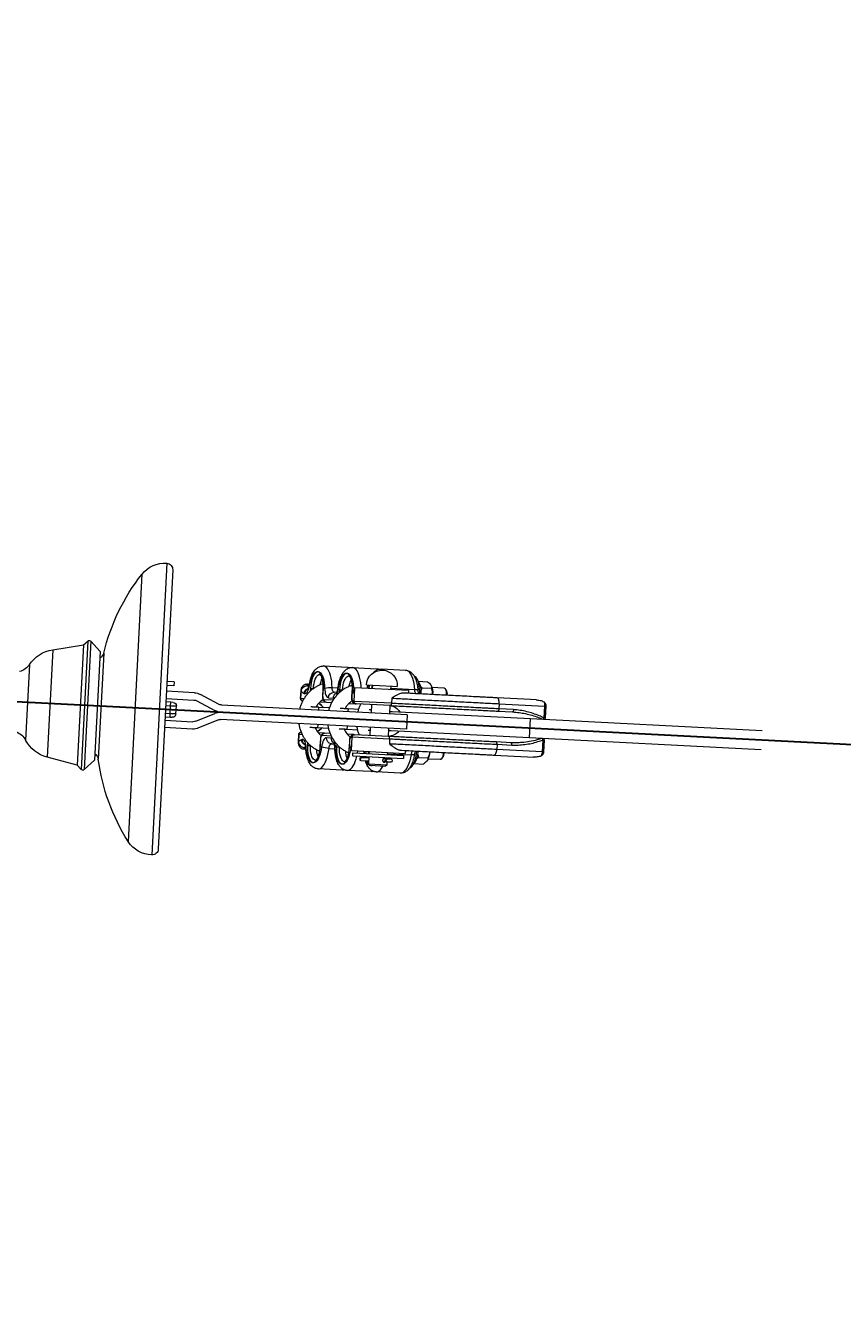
# Model space of a CAD drawing. Header units: millimetres. Extents: x 1587714 to 3094800, y -694377 to -413614.
# Drawn here: x 2047758 to 2048471, y -581858 to -580744 of the extents above; entities that cross this region are included whole.
import ezdxf

# ---------------------------------------------------------------- set-up
doc = ezdxf.new("R2010")
doc.units = ezdxf.units.MM
doc.layers.add('M0_EQUIPOS', color=7, linetype='Continuous')
doc.layers.add('M_DIM', color=1, linetype='Continuous')
doc.styles.add('STYLE-MSF', font='simplex.shx', dxfattribs={"width": 0.8})
doc.dimstyles.new('DIM1-25', dxfattribs={"dimscale": 25, "dimtxt": 2.5, "dimasz": 2.5, "dimexe": 1.25, "dimexo": 0.5, "dimgap": 1, "dimtad": 1, "dimdec": 1, "dimtxsty": 'STYLE-MSF', "dimcen": 2.5, "dimclrd": 8, "dimclre": 8, "dimclrt": 3, "dimaunit": 1, "dimadec": 1, "dimazin": 2, "dimtfac": 1, "dimtdec": 1, "dimtmove": 0, "dimatfit": 3, "dimfxl": 1, "dimlwd": -1, "dimlwe": -1, "dimarcsym": 0})

# ---------------------------------------------------------------- blocks, each defined once
blk = doc.blocks.new('*D23')
at = {"layer": 'Defpoints', "color": 0}
for p in [(2047506.9, -575097.1), (2047745.7, -575097.1), (2047506.9, -583017.1)]:
    blk.add_point(p, dxfattribs=at)
at = {"layer": 'M_DIM', "color": 8}
for p, q in [((2047519.4, -575097.1), (2047777, -575097.1)), ((2047745.7, -582954.6), (2047745.7, -575159.6)), ((2047519.4, -583017.1), (2047777, -583017.1))]:
    blk.add_line(p, q, dxfattribs=at)
for points in [[(2047735.3, -575159.6), (2047756.2, -575159.6), (2047745.7, -575097.1)], [(2047735.3, -582954.6), (2047756.2, -582954.6), (2047745.7, -583017.1)]]:
    blk.add_solid(points, dxfattribs=at)
at = {"layer": 'M_DIM', "color": 3, "insert": (2047689.5, -579057.1), "char_height": 62.5, "attachment_point": 5, "rotation": 90, "style": 'STYLE-MSF'}
blk.add_mtext('ENTRE CENTRO POSTES= 7920', dxfattribs=at)
blk = doc.blocks.new('cadena retención 25kV vista superior')
at = {"layer": 'M0_EQUIPOS', "color": 7, "linetype": 'Continuous', "lineweight": 15}
for p, q in [((-33, -547.8), (33, -547.8)), ((-47, -567.5), (-52.5, -594)), ((-47, -567.5), (47, -567.5)), ((52.5, -594), (47, -567.5)), ((-52.5, -594), (-56.1, -597.6)), ((-56.1, -597.6), (56.1, -597.6)), ((-56.1, -600.4), (-47.5, -609)), ((-56.1, -600.4), (56.1, -600.4)), ((-52.5, -594), (52.5, -594)), ((47.5, -609), (56.1, -600.4)), ((56.1, -597.6), (52.5, -594)), ((-47.5, -609), (47.5, -609)), ((-46.4, -612.1), (46.4, -612.1)), ((-42, -609), (42, -609)), ((-116.9, -641.9), (116.9, -641.9)), ((-127.5, -663), (127.5, -663)), ((-122, -668.5), (122, -668.5)), ((-24.4, -674.7), (-24.4, -668.5)), ((-24.4, -674.7), (-21, -674.7)), ((-21, -674.7), (-21, -668.5)), ((-15.9, -692.9), (-15.9, -668.5)), ((-9.5, -668.5), (-9.5, -692.9)), ((-6.5, -672.8), (-6.5, -668.5)), ((-3.5, -672.8), (-6.5, -672.8)), ((-6.5, -674.8), (-6.5, -672.8)), ((-3.5, -668.5), (-3.5, -672.8)), ((3.5, -672.8), (-3.5, -672.8)), ((-3.5, -672.8), (-3.5, -677.8)), ((3.5, -677.8), (-3.5, -677.8)), ((3.5, -672.8), (3.5, -668.5)), ((6.5, -672.8), (3.5, -672.8)), ((3.5, -677.8), (3.5, -672.8)), ((6.5, -668.5), (6.5, -672.8)), ((6.5, -672.8), (6.5, -674.8)), ((9.5, -668.5), (9.5, -692.9)), ((15.9, -692.9), (15.9, -668.5)), ((24, -668.5), (24.7, -668.5)), ((24, -668.5), (24, -668.5)), ((-6.9, -714.5), (-14.7, -698.2)), ((-8.9, -695.5), (-1.2, -711.7)), ((8.9, -695.5), (1.2, -711.7)), ((6.9, -714.5), (14.7, -698.2)), ((-6.3, -879.5), (-6.3, -717)), ((0, -717), (0, -879.5)), ((6.3, -879.5), (6.3, -717)), ((-15.6, -785.8), (-22.5, -785.8)), ((-22.5, -786.1), (-22.5, -785.8)), ((-15.5, -786.1), (-22.5, -786.1)), ((-20, -788.7), (-20, -789.2)), ((-15.5, -788.8), (-15.5, -786.1)), ((22.5, -786.1), (15.5, -786.1)), ((15.5, -786.1), (15.5, -788.8)), ((22.5, -785.8), (15.6, -785.8)), ((20, -789.2), (20, -788.7)), ((22.5, -786.1), (22.5, -785.8)), ((-28.5, -790.7), (-28.5, -792.7)), ((-27.2, -791.7), (-27.2, -792.5)), ((-25, -793.9), (-25, -796.5)), ((-25, -793.9), (-22.6, -793.9)), ((22.6, -793.9), (25, -793.9)), ((25, -793.9), (25, -796.5)), ((27.2, -792.5), (27.2, -791.7)), ((28.5, -792.7), (28.5, -790.7)), ((-45, -804.2), (-45, -825.3)), ((-18.6, -805.1), (-25, -805.1)), ((-25, -805.2), (-25, -805.1)), ((-18.6, -805.2), (-25, -805.2)), ((-18.6, -805.2), (-18.6, -805.1)), ((-17.5, -810.1), (-17.5, -814.4)), ((-15.5, -814.2), (-15.5, -806.5)), ((-13.5, -802.8), (-13.5, -808.3)), ((-13.5, -808.3), (-13.5, -813.2)), ((-9, -801.9), (-6.5, -801.9)), ((-9, -801.9), (-9, -811.6)), ((6.5, -801.9), (9, -801.9)), ((9, -801.9), (9, -811.6)), ((13.5, -808.3), (13.5, -802.8)), ((13.5, -813.2), (13.5, -808.3)), ((15.5, -806.5), (15.5, -814.2)), ((17.5, -814.4), (17.5, -810.1)), ((25, -805.1), (18.6, -805.1)), ((18.6, -805.2), (18.6, -805.1)), ((25, -805.2), (18.6, -805.2)), ((25, -805.2), (25, -805.1)), ((45, -825.3), (45, -804.2)), ((-26.6, -812.8), (-26.6, -817.9)), ((-25, -819.3), (-25, -821.9)), ((-25, -819.3), (-22.6, -819.3)), ((-22.5, -817.2), (-22.5, -814.7)), ((22.5, -814.7), (22.5, -817.2)), ((22.6, -819.3), (25, -819.3)), ((25, -819.3), (25, -821.9)), ((26.6, -812.8), (26.6, -817.9)), ((-45, -829.6), (-45, -850.7)), ((-15.5, -832.5), (-27.5, -832.5)), ((-27.5, -879.5), (-27.5, -832.5)), ((-18.6, -830.5), (-25, -830.5)), ((-25, -830.6), (-25, -830.5)), ((-18.6, -830.6), (-25, -830.6)), ((-18.6, -830.6), (-18.6, -830.5)), ((-15.5, -832.5), (-15.5, -831.9)), ((-15.5, -865.2), (-15.5, -832.5)), ((-13.5, -828.2), (-13.5, -833.7)), ((-13.5, -833.7), (-13.5, -834.5)), ((-13.5, -864.4), (-13.5, -834.5)), ((-9, -827.6), (-6.5, -827.6)), ((-9, -827.6), (-9, -837)), ((6.5, -827.6), (9, -827.6)), ((9, -827.6), (9, -837)), ((13.5, -833.7), (13.5, -828.2)), ((13.5, -834.5), (13.5, -833.7)), ((13.5, -864.4), (13.5, -834.5)), ((15.5, -831.9), (15.5, -832.5)), ((27.5, -832.5), (15.5, -832.5)), ((15.5, -832.5), (15.5, -865.2)), ((25, -830.5), (18.6, -830.5)), ((18.6, -830.6), (18.6, -830.5)), ((25, -830.6), (18.6, -830.6)), ((25, -830.6), (25, -830.5)), ((27.5, -832.5), (27.5, -833)), ((27.5, -833), (27.5, -879.5)), ((32.1, -833.8), (29.5, -833.8)), ((29.5, -833.8), (29.5, -840)), ((32.1, -833.8), (32.1, -840)), ((45, -850.7), (45, -829.6)), ((-30.5, -842.5), (-30.5, -865.4)), ((29.5, -840), (29.5, -878.2)), ((32.1, -840), (32.1, -878.2)), ((33.1, -844.3), (32.1, -844.1)), ((32.1, -845.4), (33.1, -845.7)), ((33.1, -841.4), (33.1, -848.1)), ((33.1, -848.1), (33.1, -841.4)), ((35.7, -840.5), (33.3, -840.5)), ((35.9, -848.1), (35.9, -841.4)), ((35.9, -848.1), (35.9, -841.4)), ((-45, -854.9), (-45, -876.1)), ((-27.5, -848.1), (-30.5, -848.1)), ((-6.3, -848.1), (-13.5, -848.1)), ((13.5, -848.1), (6.3, -848.1)), ((29.5, -848.1), (27.5, -848.1)), ((38.5, -848.1), (32.1, -848.1)), ((39.5, -849.1), (38.5, -848.1)), ((38.5, -863.9), (38.5, -848.1)), ((39.5, -849.1), (39.5, -862.9)), ((45, -876.1), (45, -854.9)), ((-30.5, -863.9), (-27.5, -863.9)), ((-30.5, -865.4), (-30.5, -869.5)), ((-28.6, -863.9), (-28.6, -884.6)), ((-20, -865.2), (-15.5, -865.2)), ((-13.5, -863.9), (-6.5, -863.9)), ((-8.5, -863.9), (-8.5, -866.2)), ((-8.5, -866.2), (-8.5, -987)), ((6.5, -863.9), (13.5, -863.9)), ((8.5, -866.2), (8.5, -863.9)), ((8.5, -987), (8.5, -866.2)), ((15.5, -865.2), (20, -865.2)), ((27.5, -863.9), (29.5, -863.9)), ((28.6, -863.9), (28.6, -884.6)), ((32.1, -863.9), (33.1, -863.9)), ((33.1, -860.7), (33.1, -863.1)), ((33.1, -863.1), (33.1, -860.7)), ((33.1, -863.1), (33.1, -863.5)), ((33.1, -864.3), (33.1, -863.1)), ((33.1, -863.1), (33.1, -863.1)), ((33.1, -864.3), (33.1, -867.4)), ((33.1, -867.4), (33.1, -864.3)), ((33.1, -864.3), (33.1, -864.3)), ((35.9, -863.1), (35.9, -860.7)), ((35.9, -863.1), (35.9, -860.7)), ((35.9, -863.5), (35.9, -863.1)), ((35.9, -864.3), (35.9, -863.1)), ((35.9, -863.1), (35.9, -863.1)), ((35.9, -863.9), (38.5, -863.9)), ((35.9, -867.4), (35.9, -864.3)), ((35.9, -867.4), (35.9, -864.3)), ((35.9, -864.3), (35.9, -864.3)), ((38.5, -863.9), (39.5, -862.9)), ((-27.5, -879.5), (-25, -879.5)), ((-6.3, -879.5), (6.3, -879.5)), ((25, -879.5), (27.5, -879.5)), ((29.5, -878.2), (32.1, -878.2)), ((-36, -887.6), (-36, -895.7)), ((30.5, -891.3), (31.7, -889.8)), ((36, -887.6), (36, -895.7)), ((-31.4, -899.7), (-31.4, -910.2)), ((-30.5, -891.3), (-30.5, -899.4)), ((30.5, -891.3), (30.5, -899.4)), ((31.4, -910.2), (31.4, -899.7)), ((-30.7, -911.2), (-29.8, -912)), ((29.8, -912), (30.7, -911.2)), ((-25, -974.5), (-25, -957.2)), ((25, -957.2), (25, -974.5)), ((-20, -959.2), (-15.5, -959.2)), ((-20, -959.2), (-20, -998.7)), ((-15.5, -972), (-15.5, -959.2)), ((-13.5, -958.4), (-13.5, -971.2)), ((13.5, -971.2), (13.5, -958.4)), ((15.5, -959.2), (20, -959.2)), ((15.5, -959.2), (15.5, -972)), ((20, -998.7), (20, -959.2)), ((-25, -986.3), (-25, -974.5)), ((25, -974.5), (25, -986.3)), ((-25, -991.3), (-25, -986.3)), ((8.5, -987), (-8.5, -987)), ((25, -986.3), (25, -991.3)), ((-20, -998.7), (-9.7, -998.7)), ((-20, -998.7), (-20, -1000)), ((-20, -1000), (-9.7, -1000)), ((-9.7, -998.7), (-9.7, -1000)), ((8.5, -999.7), (9, -999.9)), ((9.7, -998.7), (20, -998.7)), ((9.7, -998.7), (9.7, -1000)), ((9.7, -1000), (20, -1000)), ((20, -998.7), (20, -1000))]:
    blk.add_line(p, q, dxfattribs=at)
at = {"layer": 'M0_EQUIPOS', "color": 8, "linetype": 'Continuous', "lineweight": 15}
for p, q in [((-8.5, -987), (-8.5, -1189.7)), ((8.5, -1189.7), (8.5, -987))]:
    blk.add_line(p, q, dxfattribs=at)
at = {"layer": 'M0_EQUIPOS', "color": 7, "linetype": 'Continuous', "lineweight": 15, "flags": 128}
for points in [[(-20, -789.2), (-20.1, -789.9), (-20.5, -790.5), (-21.1, -791.1), (-22, -791.6), (-23.1, -792.1), (-24.3, -792.5), (-25.7, -792.8), (-27.3, -793)], [(27.3, -793), (25.8, -792.8), (24.3, -792.5), (23.1, -792.1), (22, -791.6), (21.1, -791.1), (20.5, -790.5), (20.1, -789.9), (20, -789.2)], [(-27.3, -793), (-29.7, -793.3), (-32, -793.8), (-34.1, -794.4), (-35.9, -795.2), (-37.4, -796), (-38.6, -796.9), (-39.4, -797.9), (-39.9, -798.9), (-40, -799.9), (-39.6, -800.9), (-39, -801.9), (-37.9, -802.8), (-36.5, -803.7), (-34.8, -804.4), (-32.8, -805.1), (-30.6, -805.6), (-28.2, -806), (-25.7, -806.3)], [(-25, -805.2), (-27.3, -805.2), (-29.5, -805), (-31.6, -804.6), (-33.5, -804.2), (-35.3, -803.6), (-36.7, -802.9), (-37.9, -802.1), (-38.8, -801.3), (-39.3, -800.5), (-39.5, -799.6), (-39.3, -798.7), (-38.8, -797.8), (-37.9, -797), (-36.7, -796.2), (-35.3, -795.6), (-33.5, -795), (-31.6, -794.5), (-29.5, -794.2), (-27.3, -794), (-25, -793.9)], [(-25, -796.5), (-27.2, -796.6), (-29.3, -796.8), (-31.2, -797.2), (-33, -797.7), (-34.6, -798.3), (-35.8, -799), (-36.7, -799.7), (-37.3, -800.6), (-37.5, -801.4), (-37.5, -801.4)], [(-27.2, -791.7), (-27.9, -791.4), (-28.3, -791.1), (-28.5, -790.7), (-28.5, -790.7)], [(-27.8, -792.6), (-27.8, -792.6), (-27.5, -792.7), (-27.3, -793)], [(25, -793.9), (27.3, -794), (29.5, -794.2), (31.6, -794.5), (33.5, -795), (35.3, -795.6), (36.7, -796.2), (37.9, -797), (38.8, -797.8), (39.3, -798.7), (39.5, -799.6), (39.3, -800.5), (38.8, -801.3), (37.9, -802.1), (36.7, -802.9), (35.3, -803.6), (33.5, -804.2), (31.6, -804.6), (29.5, -805), (27.3, -805.2), (25, -805.2)], [(37.5, -801.4), (37.3, -800.6), (36.7, -799.7), (35.8, -799), (34.6, -798.3), (33, -797.7), (31.3, -797.2), (29.3, -796.8), (27.2, -796.6), (25, -796.5)], [(25.7, -806.3), (28.2, -806), (30.6, -805.6), (32.8, -805.1), (34.8, -804.4), (36.5, -803.7), (37.9, -802.8), (39, -801.9), (39.7, -800.9), (40, -799.9), (39.9, -798.9), (39.4, -797.9), (38.6, -796.9), (37.4, -796), (35.9, -795.2), (34.1, -794.4), (32, -793.8), (29.7, -793.3), (27.3, -793)], [(27.2, -791.7), (27.9, -791.4), (28.3, -791.1), (28.5, -790.7), (28.5, -790.7)], [(27.3, -793), (27.5, -792.7), (27.8, -792.6), (27.8, -792.6)], [(-26.6, -812.8), (-29.4, -812.5), (-32, -812.1), (-34.6, -811.6), (-36.9, -810.9), (-39, -810.1), (-40.8, -809.3), (-42.3, -808.3), (-43.5, -807.3), (-44.3, -806.2), (-44.8, -805.1), (-45, -804.1)], [(-25.7, -806.3), (-24, -806.5), (-22.4, -806.8), (-21, -807.1), (-19.8, -807.6), (-18.8, -808.2), (-18.1, -808.8), (-17.6, -809.4), (-17.5, -810.1)], [(-15.5, -806.5), (-15.6, -806.2), (-15.7, -806), (-16, -805.8), (-16.4, -805.6), (-16.9, -805.4), (-17.4, -805.3), (-18, -805.3), (-18.6, -805.2)], [(18.6, -805.2), (18, -805.3), (17.4, -805.3), (16.9, -805.4), (16.4, -805.6), (16, -805.8), (15.7, -806), (15.6, -806.2), (15.5, -806.5)], [(17.5, -810.1), (17.6, -809.4), (18.1, -808.8), (18.8, -808.2), (19.8, -807.6), (21, -807.1), (22.4, -806.8), (24, -806.5), (25.7, -806.3)], [(45, -804.2), (44.8, -805.1), (44.4, -806.2), (43.5, -807.3), (42.3, -808.3), (40.8, -809.3), (39, -810.1), (36.9, -810.9), (34.6, -811.6), (32, -812.1), (29.4, -812.5), (26.6, -812.8)], [(-25.7, -818.2), (-28.1, -818.5), (-30.5, -818.9), (-32.7, -819.4), (-34.6, -820), (-36.3, -820.8), (-37.7, -821.6), (-38.8, -822.5), (-39.6, -823.5), (-39.9, -824.5), (-39.9, -825.4), (-39.6, -826.4), (-38.8, -827.4), (-37.7, -828.3), (-36.3, -829.1), (-34.6, -829.9), (-32.7, -830.5), (-30.5, -831), (-28.1, -831.4), (-25.7, -831.7)], [(-25, -830.6), (-27.3, -830.6), (-29.5, -830.4), (-31.6, -830), (-33.5, -829.5), (-35.3, -829), (-36.7, -828.3), (-37.9, -827.5), (-38.8, -826.7), (-39.3, -825.9), (-39.5, -825), (-39.3, -824.1), (-38.8, -823.2), (-37.9, -822.4), (-36.7, -821.6), (-35.3, -821), (-33.5, -820.4), (-31.6, -819.9), (-29.5, -819.6), (-27.3, -819.4), (-25, -819.3)], [(-25, -821.9), (-27.2, -822), (-29.3, -822.2), (-31.2, -822.6), (-33, -823.1), (-34.6, -823.7), (-35.8, -824.4), (-36.7, -825.1), (-37.3, -826), (-37.5, -826.8), (-37.5, -826.8)], [(-22.5, -814.7), (-22.6, -814.4), (-22.8, -814.1), (-23.2, -813.8), (-23.6, -813.5), (-24.3, -813.2), (-25, -813), (-25.7, -812.9), (-26.6, -812.8)], [(-26, -817.8), (-26, -817.8), (-25.8, -817.9), (-25.7, -818.2)], [(26.6, -812.8), (25.7, -812.9), (25, -813), (24.3, -813.2), (23.6, -813.5), (23.2, -813.8), (22.8, -814.1), (22.6, -814.4), (22.5, -814.7)], [(25, -819.3), (27.3, -819.4), (29.5, -819.6), (31.6, -819.9), (33.5, -820.4), (35.3, -821), (36.7, -821.6), (37.9, -822.4), (38.8, -823.2), (39.3, -824.1), (39.5, -825), (39.3, -825.9), (38.8, -826.7), (37.9, -827.5), (36.7, -828.3), (35.3, -829), (33.5, -829.5), (31.6, -830), (29.5, -830.4), (27.3, -830.6), (25, -830.6)], [(37.5, -826.8), (37.3, -826), (36.7, -825.1), (35.8, -824.4), (34.6, -823.7), (33, -823.1), (31.3, -822.6), (29.3, -822.2), (27.2, -822), (25, -821.9)], [(25.7, -818.2), (25.9, -817.9), (26, -817.8), (26, -817.8)], [(25.7, -831.7), (28.1, -831.4), (30.5, -831), (32.7, -830.5), (34.6, -829.9), (36.3, -829.1), (37.7, -828.3), (38.8, -827.4), (39.6, -826.4), (39.9, -825.4), (39.9, -824.5), (39.6, -823.5), (38.8, -822.5), (37.7, -821.6), (36.3, -820.8), (34.6, -820), (32.7, -819.4), (30.5, -818.9), (28.1, -818.5), (25.7, -818.2)], [(-45, -825.3), (-44.8, -826.3), (-44.6, -827)], [(-27.5, -838.1), (-29.3, -837.9), (-32, -837.5), (-34.5, -837), (-36.8, -836.3), (-38.8, -835.6), (-40.7, -834.7), (-42.2, -833.8), (-43.4, -832.8), (-44.3, -831.7), (-44.8, -830.7), (-45, -829.6), (-45, -829.5)], [(-26, -832.5), (-25.8, -832.1), (-25.7, -831.7)], [(-15.5, -831.9), (-15.6, -831.6), (-15.7, -831.4), (-16, -831.2), (-16.4, -831), (-16.9, -830.8), (-17.4, -830.7), (-18, -830.7), (-18.6, -830.6)], [(18.6, -830.6), (18, -830.7), (17.4, -830.7), (16.9, -830.8), (16.4, -831), (16, -831.2), (15.7, -831.4), (15.6, -831.6), (15.5, -831.9)], [(25.7, -831.7), (25.9, -832.1), (26, -832.5)], [(45, -829.6), (44.8, -830.7), (44.3, -831.7), (43.4, -832.8), (42.2, -833.8), (40.7, -834.7), (38.8, -835.6), (36.8, -836.3), (34.5, -837), (32.1, -837.5)], [(44.6, -826.9), (44.8, -826.3), (45, -825.3)], [(-27.5, -843.8), (-28.2, -843.9), (-30.5, -844.3)], [(-30.5, -845.1), (-29.5, -845), (-27.5, -844.8)], [(29.5, -837.9), (29.3, -837.9), (27.5, -838.1)], [(29.5, -844.1), (28.2, -843.9), (27.5, -843.8)], [(27.5, -844.8), (29.5, -845), (29.5, -845)], [(33.1, -844.9), (32.8, -844.8), (32.1, -844.6)], [(39.5, -851.9), (39.9, -851), (40, -850), (39.7, -849), (39, -848), (37.9, -847.1), (36.5, -846.2), (35.9, -846)], [(-45, -850.7), (-44.8, -851.8), (-44.6, -852.3)], [(-27.5, -847.4), (-29.3, -847.6), (-30.5, -847.8)], [(29.5, -847.6), (29.3, -847.6), (27.5, -847.4)], [(45, -855), (45, -855.1), (44.8, -856.2), (44.2, -857.3), (43.2, -858.4), (41.9, -859.4), (40.3, -860.3), (39.5, -860.7)], [(44.6, -852.3), (44.8, -851.8), (45, -850.7)], [(-15.5, -865.2), (-15.1, -865.2), (-14.7, -865.1), (-14.4, -865), (-14.1, -865), (-13.8, -864.8), (-13.7, -864.7), (-13.5, -864.6), (-13.5, -864.4)], [(-8.1, -863.9), (-8.3, -864.6), (-8.5, -866.2)], [(8.5, -866.2), (8.3, -864.6), (8.1, -863.9)], [(15.5, -865.2), (15.1, -865.2), (14.7, -865.1), (14.4, -865), (14.1, -865), (13.8, -864.8), (13.7, -864.7), (13.5, -864.6), (13.5, -864.4)], [(-45, -876.1), (-45, -876.3), (-44.7, -877.4), (-44.2, -878.5), (-43.2, -879.5), (-41.9, -880.5), (-40.3, -881.5), (-38.4, -882.3), (-36.3, -883), (-33.9, -883.7), (-31.3, -884.2), (-28.6, -884.6)], [(28.6, -884.6), (31.3, -884.2), (33.9, -883.7), (36.3, -883), (38.4, -882.3), (40.3, -881.5), (41.9, -880.5), (43.2, -879.5), (44.2, -878.5), (44.8, -877.4), (45, -876.3), (45, -876.1)], [(-25, -889.4), (-27.3, -889.3), (-29.5, -889.1), (-31.6, -888.7), (-33.6, -888.3), (-35.4, -887.7), (-36.9, -887.1), (-38.2, -886.3), (-39.1, -885.5), (-39.7, -884.6), (-39.9, -884.1)], [(-25, -890.7), (-26.9, -890.7), (-28.8, -890.5), (-30.6, -890.1), (-32.2, -889.7), (-33.6, -889.1), (-34.7, -888.5), (-35.5, -887.7), (-35.6, -887.6)], [(-28.6, -884.6), (-27.9, -884.7), (-27.2, -884.8), (-26.5, -885), (-26, -885.3), (-25.6, -885.5), (-25.2, -885.8), (-25.1, -886.1), (-25, -886.4)], [(-27.8, -887.6), (-28, -887.5), (-28.2, -887.3), (-28.4, -886.8), (-28.5, -886.2), (-28.6, -885.4), (-28.6, -884.6)], [(39.9, -884), (39.7, -884.6), (39.1, -885.5), (38.2, -886.3), (36.9, -887), (35.4, -887.7), (33.7, -888.3), (31.7, -888.7), (29.6, -889.1), (27.3, -889.3), (25, -889.4), (25, -889.4)], [(25, -886.4), (25.1, -886.1), (25.3, -885.8), (25.6, -885.5), (26, -885.3), (26.5, -885), (27.2, -884.8), (27.9, -884.7), (28.6, -884.6)], [(35.6, -887.6), (35.2, -888.1), (34.3, -888.7), (33.1, -889.4), (31.6, -889.9), (29.9, -890.3), (28, -890.6), (26.1, -890.7), (25, -890.7)], [(27.8, -887.6), (28, -887.5), (28.2, -887.3), (28.4, -886.8), (28.5, -886.2), (28.6, -885.4), (28.6, -884.6)], [(-31.4, -910.2), (-31.3, -910.5), (-30.9, -911.1), (-30.2, -911.6), (-29.2, -912), (-28, -912.4), (-26.5, -912.6), (-25, -912.7)], [(25, -912.7), (25, -912.7), (26.5, -912.6), (28, -912.4), (29.2, -912), (30.2, -911.6), (30.9, -911.1), (31.3, -910.5), (31.4, -910.2)], [(-20, -959.2), (-21, -959.1), (-21.9, -959), (-22.8, -958.8), (-23.5, -958.6), (-24.1, -958.3), (-24.6, -958), (-24.9, -957.6), (-25, -957.2)], [(25, -957.2), (24.9, -957.6), (24.6, -958), (24.1, -958.3), (23.5, -958.6), (22.8, -958.8), (21.9, -959), (21, -959.1), (20, -959.2)], [(-15.5, -959.2), (-15.1, -959.2), (-14.7, -959.1), (-14.4, -959), (-14.1, -958.9), (-13.8, -958.8), (-13.7, -958.7), (-13.5, -958.5), (-13.5, -958.4)], [(15.5, -959.2), (15.1, -959.2), (14.7, -959.1), (14.4, -959), (14.1, -958.9), (13.8, -958.8), (13.7, -958.7), (13.5, -958.5), (13.5, -958.4)], [(-15.5, -972), (-15.1, -972), (-14.7, -972), (-14.4, -971.9), (-14.1, -971.8), (-13.8, -971.7), (-13.7, -971.5), (-13.5, -971.4), (-13.5, -971.2)], [(15.5, -972), (15.1, -972), (14.7, -972), (14.4, -971.9), (14.1, -971.8), (13.8, -971.7), (13.7, -971.5), (13.5, -971.4), (13.5, -971.2)]]:
    blk.add_lwpolyline(points, dxfattribs=at)
at = {"layer": 'M0_EQUIPOS', "color": 7, "linetype": 'Continuous', "lineweight": 15}
for centre, radius, start, end in [((-40.8, -535), 15, 300.8965, 342.4367), ((40.7, -535), 15, 197.5633, 239.1035), ((-17.6, -573.6), 30, 120.8965, 168.3176), ((17.6, -573.6), 30, 11.6824, 59.1035), ((-54.7, -599), 2, 135, 225), ((54.7, -599), 2, 315, 45), ((-13.1, -789), 180, 100.6572, 125.2131), ((-47.6, -605.7), 6.5, 280.6572, 329.6845), ((47.6, -605.7), 6.5, 210.3155, 259.3428), ((13.1, -789), 180, 54.7869, 79.3428), ((-102.5, -662.4), 25, 125.21, 181.3104), ((102.5, -662.4), 25, 358.6896, 54.79), ((-122, -663), 5.5, 179.9849, 270), ((122, -663), 5.5, 270, 0.0151), ((-3.5, -674.8), 3, 180, 270), ((3.5, -674.8), 3, 270, 0), ((-3.5, -692.9), 12.3, 180, 205.4077), ((-3.5, -692.9), 6, 180, 205.4077), ((3.5, -692.9), 6, 334.5923, 0), ((3.5, -692.9), 12.4, 334.5923, 0), ((-12.4, -717), 12.4, 0, 25.4077), ((12.3, -717), 12.4, 154.5923, 180), ((-12.4, -717), 6, 0, 25.4077), ((12.3, -717), 6, 154.5923, 180), ((-20.1, -793.7), 4.98, 88.7485, 159.2876), ((-20.1, -794.3), 5.04, 88.9528, 150.2608), ((-23.3, -789.4), 3.44, 12.5077, 75.6783), ((-15.4, -788), 1.93, 2.4721, 92.2676), ((15.4, -788), 1.93, 87.7324, 177.5279), ((23.4, -789.4), 3.44, 104.3233, 167.4893), ((20.1, -793.6), 4.92, 20.0228, 91.7449), ((20.1, -794.3), 5.06, 33.0517, 90.9695), ((-28.4, -796.7), 5.15, 59.1041, 76.5689), ((28.4, -796.7), 5.16, 103.4472, 120.8073), ((-26.4, -823.3), 21.1, 95.9034, 111.7237), ((-6.9, -812.2), 19.7, 162.4584, 181.675), ((-17.7, -814.9), 4.81, 87.7315, 177.5298), ((-15.4, -808.4), 1.93, 2.468, 92.2717), ((-1, -796.2), 12.6, 206.2108, 230.711), ((1, -796.2), 12.6, 309.2892, 333.7007), ((15.4, -808.4), 1.93, 87.7283, 177.532), ((17.7, -814.9), 4.81, 2.4691, 92.2696), ((6.9, -812.2), 19.7, 358.3261, 17.5405), ((26.4, -823.2), 21.1, 68.2137, 83.9745), ((-25.7, -805), 13.2, 270.1599, 303.3424), ((-17.6, -819.4), 5.04, 88.9645, 150.2491), ((-19.6, -814.2), 2.16, 314.2722, 355.6493), ((20.4, -813.9), 2.98, 190.2373, 246.5579), ((17.6, -819.5), 5.07, 33.2689, 90.9516), ((26.2, -802.5), 15.7, 244.6888, 268.074), ((-26.4, -848.7), 21.1, 95.9003, 111.7267), ((-26.9, -851.3), 19.6, 72.8241, 86.4282), ((-15.4, -833.8), 1.93, 2.4653, 92.2818), ((-15.5, -834.5), 2, 0, 90), ((15.4, -833.8), 1.93, 87.7182, 177.5347), ((15.5, -834.5), 2, 90, 180), ((26.9, -851.3), 19.6, 93.5715, 107.1759), ((26.4, -848.6), 21.1, 68.2106, 83.9776), ((-30.5, -856), 13.5, 90, 270), ((-40.7, -854.8), 4.26, 182.0432, 222.0552), ((32.4, -855), 9.03, 49.4339, 67.0864), ((-1.3, -863), 12.2, 184.1706, 233.9625), ((1.3, -863), 12.2, 306.0375, 355.8294), ((34.5, -863.8), 1.59, 26.298, 153.702), ((34.5, -864.6), 1.45, 11.1663, 168.8337), ((34.5, -867.1), 1.45, 190.9624, 349.0376), ((33.3, -867.4), 0.23, 180, 190.9624), ((35.7, -867.4), 0.23, 349.0376, 0), ((-25.8, -884.8), 15.9, 241.8189, 272.7562), ((25.8, -884.8), 15.9, 267.2437, 298.1812), ((-25.7, -905.6), 7.64, 236.9949, 275.1101), ((25.5, -904.9), 8.3, 266.4476, 301.4384), ((-20.2, -988.7), 10.1, 250.5874, 271.0416), ((-11.4, -994), 5.08, 289.9366, 304.9981), ((-9.7, -998), 2, 270, 288.2554), ((-9.4, -999), 0.971, 292.6966, 342.8938), ((11.4, -994), 5.08, 235.0019, 250.0634), ((9.4, -999), 0.977, 197.167, 245.9595), ((9.7, -998), 2, 251.7446, 270), ((20.2, -988.7), 10.1, 268.9585, 289.4122)]:
    blk.add_arc(centre, radius, start, end, dxfattribs=at)
for centre, major_axis, ratio, start_param, end_param in [((-16.5, -788.8), (-0.93, -3), 0.118876, 2.777199, 3.178625), ((16.5, -788.8), (0.93, -3), 0.118876, 3.104561, 3.505986), ((34.5, -841.8), (0, -2.25), 0.645373, 4.075021, 4.52106), ((34.5, -840), (-1.45, 0), 0.480831, 0.637368, 2.504225), ((34.5, -841.8), (0, -2.25), 0.645373, 1.762125, 2.208164)]:
    blk.add_ellipse(centre, major_axis=major_axis, ratio=ratio, start_param=start_param, end_param=end_param, dxfattribs=at)
for points, knots in [([(-6.5, -785.6), (-7.4, -785.8), (-9.4, -786.2), (-12.2, -787.2), (-15.1, -788.5), (-17.8, -790.1), (-20.3, -791.9), (-22.6, -793.9), (-24.7, -796.1), (-26.6, -798.6), (-28.1, -801.2), (-29.1, -803.2), (-29.5, -804.5), (-29.6, -804.8)], [0, 0, 0, 0, 0.088307, 0.186816, 0.285281, 0.38367, 0.481952, 0.580098, 0.67807, 0.775845, 0.8734, 0.970734, 1, 1, 1, 1]), ([(-22.5, -785.9), (-22.6, -785.9), (-23.1, -785.8), (-24.1, -786), (-25.4, -786.4), (-26.5, -787.1), (-27.4, -787.8), (-28, -788.7), (-28.4, -789.7), (-28.5, -790.4), (-28.5, -790.7)], [0, 0, 0, 0, 0.026411, 0.18652, 0.35798, 0.508276, 0.638351, 0.761226, 0.884255, 1, 1, 1, 1]), ([(-22.5, -786.1), (-23, -786.2), (-23.7, -786.4), (-24.9, -787.1), (-25.8, -787.9), (-26.5, -788.9), (-26.9, -789.8), (-27.1, -790.8), (-27.2, -791.4), (-27.2, -791.7)], [0, 0, 0, 0, 0.187352, 0.306466, 0.518596, 0.618063, 0.766252, 0.903273, 1, 1, 1, 1]), ([(-13.5, -787.9), (-13.5, -787.7), (-13.6, -787.3), (-13.9, -786.6), (-14.4, -786.1), (-15, -785.9), (-15.4, -785.9), (-15.6, -785.9)], [0, 0, 0, 0, 0.1946428, 0.4190482, 0.646603, 0.8514443, 1, 1, 1, 1]), ([(29.6, -804.8), (29.5, -804.5), (29.1, -803.3), (28.1, -801.2), (26.6, -798.6), (24.8, -796.2), (22.7, -794), (20.4, -791.9), (17.9, -790.1), (15.3, -788.6), (12.4, -787.3), (9.5, -786.2), (7.5, -785.8), (6.5, -785.6)], [0, 0, 0, 0, 0.029272, 0.125911, 0.222694, 0.319643, 0.416791, 0.514138, 0.611692, 0.709432, 0.807346, 0.90541, 1, 1, 1, 1]), ([(15.6, -785.9), (15.5, -785.9), (15.2, -785.8), (14.6, -786), (14, -786.5), (13.6, -787.1), (13.5, -787.6), (13.5, -787.9), (13.5, -787.9)], [0, 0, 0, 0, 0.0834049, 0.2968367, 0.5235588, 0.7546834, 0.9414424, 1, 1, 1, 1]), ([(28.5, -790.7), (28.5, -790.5), (28.5, -790), (28.2, -789.1), (27.7, -788.3), (27.1, -787.5), (26.3, -786.9), (25.2, -786.4), (23.9, -785.9), (23, -785.9), (22.5, -785.8)], [0, 0, 0, 0, 0.065262, 0.187982, 0.299926, 0.412754, 0.531121, 0.669082, 0.823769, 1, 1, 1, 1]), ([(27.2, -791.7), (27.2, -791.4), (27.2, -790.8), (26.9, -789.8), (26.3, -788.6), (25.5, -787.6), (24.4, -786.7), (23.5, -786.3), (22.7, -786.1), (22.5, -786.1)], [0, 0, 0, 0, 0.096778, 0.23387, 0.382141, 0.603237, 0.693756, 0.921776, 1, 1, 1, 1]), ([(-27.8, -792.6), (-28.3, -792.7), (-29.5, -792.8), (-31.6, -793.2), (-34, -793.7), (-36.2, -794.4), (-38.3, -795.3), (-40.1, -796.3), (-41.7, -797.5), (-42.9, -798.7), (-43.8, -800), (-44.5, -801.4), (-44.9, -802.8), (-44.9, -803.7), (-45, -804.1)], [0, 0, 0, 0, 0.0498993, 0.1448903, 0.2409251, 0.3386964, 0.4389532, 0.5424147, 0.6348048, 0.7190178, 0.7962668, 0.8689461, 0.9390703, 1, 1, 1, 1]), ([(-25, -805.1), (-25.4, -805.1), (-26.4, -805.1), (-28.1, -805), (-30, -804.7), (-31.8, -804.4), (-33.4, -804), (-34.8, -803.5), (-35.9, -802.9), (-36.7, -802.4), (-37.3, -801.9), (-37.5, -801.6), (-37.5, -801.5), (-37.5, -801.4), (-37.5, -801.4)], [0, 0, 0, 0, 0.0503245, 0.1465129, 0.2425093, 0.3379748, 0.4325844, 0.5259308, 0.6175301, 0.706916, 0.7940376, 0.8803791, 0.9692601, 1, 1, 1, 1]), ([(-24.1, -791.7), (-24.1, -791.7), (-24.2, -791.7), (-24.4, -791.8), (-25, -792), (-25.9, -792.3), (-26.8, -792.5), (-27.5, -792.6), (-27.8, -792.6)], [0, 0, 0, 0, 0.113831, 0.278213, 0.454288, 0.645262, 0.850296, 1, 1, 1, 1]), ([(-15.8, -805.5), (-15.8, -805.4), (-15.3, -804.7), (-14.2, -803.4), (-12.5, -801.9), (-10.8, -800.6), (-9.5, -800), (-9, -799.7)], [0, 0, 0, 0, 0.048443, 0.303943, 0.557487, 0.80934, 1, 1, 1, 1]), ([(-9, -795), (-9, -795), (-9, -795), (-9, -795.2), (-9, -795.8), (-9, -797), (-9, -798.7), (-9, -800.8), (-9, -801.6), (-9, -801.9)], [0, 0, 0, 0, 0.03307, 0.105723, 0.21612, 0.335537, 0.546461, 0.782032, 1, 1, 1, 1]), ([(9, -795), (9, -795), (9, -795), (9, -795.2), (9, -795.8), (9, -797), (9, -798.7), (9, -800.8), (9, -801.6), (9, -801.9)], [0, 0, 0, 0, 0.03307, 0.105723, 0.21612, 0.335537, 0.546461, 0.782032, 1, 1, 1, 1]), ([(9, -799.7), (9.3, -799.9), (10.3, -800.3), (11.8, -801.3), (13.6, -802.8), (14.9, -804.2), (15.6, -805.2), (15.8, -805.5)], [0, 0, 0, 0, 0.098268, 0.346915, 0.5964, 0.847062, 1, 1, 1, 1]), ([(27.8, -792.6), (27.6, -792.6), (26.9, -792.5), (25.9, -792.3), (25, -792.1), (24.4, -791.8), (24.1, -791.7), (24.1, -791.7), (24.1, -791.7)], [0, 0, 0, 0, 0.11687, 0.336759, 0.54897, 0.727008, 0.893131, 1, 1, 1, 1]), ([(37.5, -801.4), (37.5, -801.4), (37.5, -801.5), (37.4, -801.7), (37.1, -802.1), (36.5, -802.6), (35.6, -803.1), (34.4, -803.6), (33, -804.1), (31.4, -804.5), (29.6, -804.8), (27.6, -805), (26.1, -805.1), (25.2, -805.1), (25, -805.1)], [0, 0, 0, 0, 0.074772, 0.159697, 0.241466, 0.328171, 0.414987, 0.503719, 0.594657, 0.687414, 0.781494, 0.876464, 0.971974, 1, 1, 1, 1]), ([(44.9, -804.2), (45, -803.9), (45, -803.1), (44.7, -801.9), (44.1, -800.5), (43.3, -799.2), (42.2, -798), (40.9, -796.9), (39.3, -795.9), (37.4, -794.9), (35.3, -794.1), (32.9, -793.5), (30.6, -793), (28.8, -792.7), (27.9, -792.6), (27.8, -792.6)], [0, 0, 0, 0, 0.034154, 0.106353, 0.177854, 0.251023, 0.328336, 0.412251, 0.504261, 0.602864, 0.703209, 0.801888, 0.898675, 0.988449, 1, 1, 1, 1]), ([(-6.5, -811), (-7.4, -811.2), (-9.4, -811.6), (-12.2, -812.6), (-15.1, -813.9), (-17.8, -815.5), (-20.3, -817.3), (-22.6, -819.3), (-24.7, -821.5), (-26.6, -824), (-28.1, -826.6), (-29.1, -828.6), (-29.5, -829.9), (-29.6, -830.1)], [0, 0, 0, 0, 0.088307, 0.186816, 0.285281, 0.38367, 0.481952, 0.580098, 0.67807, 0.775845, 0.8734, 0.970734, 1, 1, 1, 1]), ([(-13.5, -808.3), (-13.5, -808), (-13.6, -807.5), (-14, -806.7), (-14.5, -806.2), (-15.3, -805.7), (-16.2, -805.4), (-17.3, -805.1), (-18.2, -805.1), (-18.6, -805.1), (-18.6, -805.1)], [0, 0, 0, 0, 0.126725, 0.2463, 0.365029, 0.495878, 0.651787, 0.825631, 0.982549, 1, 1, 1, 1]), ([(-9, -805.7), (-9.2, -805.6), (-9.9, -805), (-10.9, -803.9), (-11.8, -802.7), (-12.1, -801.9), (-12.2, -801.7)], [0, 0, 0, 0, 0.13195, 0.501599, 0.872832, 1, 1, 1, 1]), ([(29.6, -830.2), (29.5, -829.9), (29.1, -828.6), (28.1, -826.6), (26.6, -824), (24.8, -821.6), (22.7, -819.4), (20.4, -817.3), (17.9, -815.5), (15.3, -814), (12.4, -812.7), (9.5, -811.6), (7.5, -811.2), (6.5, -811)], [0, 0, 0, 0, 0.029273, 0.125911, 0.222694, 0.319643, 0.416791, 0.514139, 0.611692, 0.709432, 0.807346, 0.90541, 1, 1, 1, 1]), ([(12.2, -801.7), (12, -802.1), (11.6, -803), (10.5, -804.4), (9.6, -805.3), (9, -805.7), (9, -805.7)], [0, 0, 0, 0, 0.243758, 0.618739, 0.991638, 1, 1, 1, 1]), ([(18.6, -805.1), (18.4, -805.1), (17.8, -805.1), (16.8, -805.2), (15.7, -805.5), (14.8, -806), (14.1, -806.6), (13.7, -807.3), (13.5, -807.9), (13.5, -808.2), (13.5, -808.3)], [0, 0, 0, 0, 0.0873497, 0.2538933, 0.428135, 0.5941122, 0.7265177, 0.852231, 0.9773206, 1, 1, 1, 1]), ([(-26, -817.8), (-26.5, -817.9), (-27.8, -818), (-29.9, -818.3), (-32.3, -818.7), (-34.6, -819.3), (-36.8, -820.1), (-38.9, -821), (-40.6, -822.1), (-42.1, -823.3), (-43.2, -824.5), (-44.1, -825.8), (-44.7, -827.2), (-45, -828.5), (-44.9, -829.3), (-44.9, -829.5)], [0, 0, 0, 0, 0.046641, 0.135105, 0.22429, 0.314698, 0.406927, 0.501711, 0.599593, 0.683701, 0.76019, 0.830904, 0.89802, 0.963277, 1, 1, 1, 1]), ([(-21.6, -816.8), (-21.6, -816.8), (-21.7, -816.8), (-22, -817), (-22.5, -817.2), (-23.4, -817.5), (-24.4, -817.7), (-25.4, -817.8), (-25.9, -817.8), (-26, -817.8)], [0, 0, 0, 0, 0.101863, 0.248967, 0.406528, 0.577439, 0.760919, 0.949495, 1, 1, 1, 1]), ([(-9, -820.7), (-9, -820.7), (-9, -820.7), (-9, -820.8), (-9, -821.4), (-9, -822.7), (-9, -824.4), (-9, -826.5), (-9, -827.3), (-9, -827.6)], [0, 0, 0, 0, 0.0205381, 0.0955172, 0.2074916, 0.3274207, 0.5403441, 0.7792889, 1, 1, 1, 1]), ([(9, -820.7), (9, -820.7), (9, -820.7), (9, -820.8), (9, -821.4), (9, -822.7), (9, -824.4), (9, -826.5), (9, -827.3), (9, -827.6)], [0, 0, 0, 0, 0.0205381, 0.0955172, 0.2074916, 0.3274207, 0.5403441, 0.7792889, 1, 1, 1, 1]), ([(26, -817.8), (25.8, -817.8), (25.1, -817.8), (24, -817.6), (23, -817.4), (22.2, -817.1), (21.8, -816.9), (21.6, -816.8), (21.6, -816.8), (21.6, -816.8)], [0, 0, 0, 0, 0.105003, 0.304717, 0.498941, 0.665109, 0.819575, 0.965098, 1, 1, 1, 1]), ([(44.9, -829.6), (45, -829.3), (45, -828.5), (44.7, -827.3), (44.1, -825.9), (43.3, -824.6), (42.2, -823.4), (40.9, -822.3), (39.3, -821.2), (37.4, -820.3), (35.3, -819.5), (32.9, -818.9), (30.5, -818.4), (28.2, -818), (26.7, -817.9), (26, -817.8)], [0, 0, 0, 0, 0.03304, 0.100712, 0.167728, 0.236312, 0.308773, 0.387425, 0.473667, 0.566083, 0.660137, 0.752628, 0.843343, 0.932706, 1, 1, 1, 1]), ([(-45, -825.3), (-45, -825.4), (-45, -826), (-44.9, -826.8), (-44.7, -827.3), (-44.7, -827.4)], [0, 0, 0, 0, 0.1433602, 0.8580138, 1, 1, 1, 1]), ([(-25, -830.5), (-25.4, -830.5), (-26.4, -830.5), (-28.1, -830.4), (-30, -830.1), (-31.8, -829.8), (-33.4, -829.4), (-34.8, -828.9), (-35.9, -828.3), (-36.7, -827.8), (-37.3, -827.3), (-37.5, -827), (-37.5, -826.9), (-37.5, -826.8), (-37.5, -826.8)], [0, 0, 0, 0, 0.050325, 0.146512, 0.242509, 0.337974, 0.432584, 0.525931, 0.61753, 0.706916, 0.794037, 0.880379, 0.969261, 1, 1, 1, 1]), ([(-13.5, -833.7), (-13.5, -833.4), (-13.6, -832.9), (-14, -832.1), (-14.5, -831.6), (-15.3, -831.1), (-16.2, -830.8), (-17.3, -830.5), (-18.2, -830.5), (-18.6, -830.5), (-18.6, -830.5)], [0, 0, 0, 0, 0.1267, 0.246279, 0.365012, 0.495863, 0.651778, 0.825626, 0.982548, 1, 1, 1, 1]), ([(-15.8, -830.9), (-15.8, -830.8), (-15.3, -830.1), (-14.2, -828.8), (-12.5, -827.3), (-10.8, -826), (-9.5, -825.4), (-9, -825.1)], [0, 0, 0, 0, 0.048444, 0.303943, 0.557488, 0.809341, 1, 1, 1, 1]), ([(9, -825.1), (9.3, -825.3), (10.3, -825.7), (11.8, -826.7), (13.6, -828.2), (14.9, -829.6), (15.6, -830.6), (15.8, -830.9)], [0, 0, 0, 0, 0.09827, 0.346921, 0.59641, 0.847078, 1, 1, 1, 1]), ([(18.6, -830.5), (18.4, -830.5), (17.8, -830.5), (16.8, -830.6), (15.7, -830.9), (14.8, -831.4), (14.1, -832), (13.7, -832.7), (13.5, -833.3), (13.5, -833.6), (13.5, -833.7)], [0, 0, 0, 0, 0.087352, 0.253901, 0.428147, 0.594129, 0.726539, 0.852256, 0.977349, 1, 1, 1, 1]), ([(37.5, -826.8), (37.5, -826.8), (37.5, -826.9), (37.4, -827.1), (37.1, -827.5), (36.5, -828), (35.6, -828.5), (34.4, -829), (33, -829.5), (31.4, -829.9), (29.6, -830.2), (27.6, -830.4), (26.1, -830.5), (25.2, -830.5), (25, -830.5)], [0, 0, 0, 0, 0.074772, 0.159697, 0.241466, 0.32817, 0.414988, 0.503719, 0.594658, 0.687414, 0.781494, 0.876464, 0.971973, 1, 1, 1, 1]), ([(44.7, -827.4), (44.8, -827), (45, -826.3), (45, -825.6), (44.9, -825.3)], [0, 0, 0, 0, 0.604294, 1, 1, 1, 1]), ([(-27.5, -843.4), (-28.3, -843.5), (-29.3, -843.6), (-30.3, -843.8), (-30.5, -843.8)], [0, 0, 0, 0, 0.7858401, 1, 1, 1, 1]), ([(-6.5, -836.4), (-7.4, -836.6), (-9.4, -837), (-11.7, -837.8), (-13.1, -838.4), (-13.5, -838.6)], [0, 0, 0, 0, 0.382694, 0.809602, 1, 1, 1, 1]), ([(-9, -846.1), (-9, -846.1), (-9, -846), (-9, -846.2), (-9, -846.7), (-9, -847.4), (-9, -848), (-9, -848.1)], [0, 0, 0, 0, 0.039937, 0.26956, 0.474989, 0.901406, 1, 1, 1, 1]), ([(13.5, -838.6), (13.1, -838.4), (11.8, -837.8), (9.5, -837), (7.5, -836.6), (6.5, -836.4)], [0, 0, 0, 0, 0.164986, 0.59002, 1, 1, 1, 1]), ([(9, -846.1), (9, -846.1), (9, -846), (9, -846.2), (9, -846.7), (9, -847.4), (9, -848), (9, -848.1)], [0, 0, 0, 0, 0.039937, 0.26956, 0.474989, 0.901406, 1, 1, 1, 1]), ([(29.5, -843.6), (29.3, -843.6), (28.6, -843.5), (27.9, -843.4), (27.5, -843.4)], [0, 0, 0, 0, 0.395886, 1, 1, 1, 1]), ([(45, -855), (45, -854.9), (45, -854.3), (44.8, -853.1), (44.3, -851.7), (43.6, -850.4), (42.6, -849.1), (41.3, -848), (39.8, -846.9), (38, -846), (36.6, -845.4), (35.9, -845.2)], [0, 0, 0, 0, 0.0217534, 0.1297786, 0.2359957, 0.3436286, 0.4562892, 0.5777203, 0.710833, 0.855025, 1, 1, 1, 1]), ([(-41.4, -848.2), (-41.7, -848.4), (-42.3, -848.9), (-43.2, -849.9), (-44.1, -851.2), (-44.7, -852.6), (-45, -853.9), (-44.9, -854.7), (-44.9, -855)], [0, 0, 0, 0, 0.109835, 0.32439, 0.522771, 0.711041, 0.8941, 1, 1, 1, 1]), ([(-44.9, -850.7), (-45, -851), (-45, -851.7), (-44.8, -852.4), (-44.7, -852.8)], [0, 0, 0, 0, 0.344132, 1, 1, 1, 1]), ([(44.7, -852.8), (44.8, -852.4), (45, -851.7), (45, -851), (44.9, -850.7)], [0, 0, 0, 0, 0.608775, 1, 1, 1, 1]), ([(-25, -875.1), (-25, -874.8), (-24.9, -874), (-24.4, -872.6), (-23.5, -870.7), (-21.9, -868.2), (-20.7, -866.3), (-20, -865.2), (-20, -865.2)], [0, 0, 0, 0, 0.1295177, 0.2592962, 0.476586, 0.6943764, 0.9982484, 1, 1, 1, 1]), ([(-20, -865.2), (-20, -865.2), (-20, -865.2), (-20, -871.9), (-20, -877.3), (-20, -884.9), (-20, -892.6), (-20, -900.4), (-20, -908.2), (-20, -916.2), (-20, -924.3), (-20, -932.5), (-20, -940), (-20, -947), (-20, -953.2), (-20, -957.2), (-20, -959.2)], [0, 0, 0, 0, 0, 0.064758, 0.129564, 0.210923, 0.292608, 0.374628, 0.456448, 0.542564, 0.628783, 0.714781, 0.800593, 0.867074, 0.933715, 1, 1, 1, 1]), ([(-15.5, -959.2), (-15.5, -959.2), (-15.5, -959.2), (-15.5, -954.3), (-15.5, -950.6), (-15.5, -945.7), (-15.5, -939.9), (-15.5, -932.9), (-15.5, -924.7), (-15.5, -916.6), (-15.5, -908.6), (-15.5, -900.6), (-15.5, -892.7), (-15.5, -884.8), (-15.5, -876.9), (-15.5, -870.3), (-15.5, -866.5), (-15.5, -865.2)], [0, 0, 0, 0, 0.0000002, 0.0479292, 0.0958688, 0.1455273, 0.1952006, 0.2807832, 0.3664417, 0.4530623, 0.5396951, 0.6224871, 0.7052472, 0.7893987, 0.8734353, 0.954148, 1, 1, 1, 1]), ([(-13.5, -864.4), (-13.5, -866.4), (-13.5, -870.3), (-13.5, -877.1), (-13.5, -884.5), (-13.5, -892.6), (-13.5, -900.7), (-13.5, -908.7), (-13.5, -916.8), (-13.5, -924.8), (-13.5, -932.9), (-13.5, -940.3), (-13.5, -946.9), (-13.5, -952.8), (-13.5, -956.5), (-13.5, -958.4)], [0, 0, 0, 0, 0.06595, 0.131943, 0.216525, 0.301463, 0.386765, 0.471848, 0.557081, 0.642425, 0.727534, 0.812452, 0.87498, 0.937652, 1, 1, 1, 1]), ([(13.5, -958.4), (13.5, -956.7), (13.5, -953.2), (13.5, -946.9), (13.5, -939.6), (13.5, -931.5), (13.5, -923.4), (13.5, -915.3), (13.5, -907.2), (13.5, -899.1), (13.5, -890.9), (13.5, -883.4), (13.5, -876.5), (13.5, -870.3), (13.5, -866.4), (13.5, -864.4)], [0, 0, 0, 0, 0.058193, 0.116421, 0.201552, 0.287085, 0.373044, 0.458764, 0.544617, 0.630584, 0.716318, 0.801855, 0.867907, 0.934114, 1, 1, 1, 1]), ([(15.5, -865.2), (15.5, -865.2), (15.5, -865.2), (15.5, -870), (15.5, -873.6), (15.5, -878.3), (15.5, -884), (15.5, -890.9), (15.5, -898.9), (15.5, -906.9), (15.5, -915), (15.5, -923.1), (15.5, -931.4), (15.5, -939.7), (15.5, -947.7), (15.5, -954.2), (15.5, -957.8), (15.5, -959.2)], [0, 0, 0, 0, 0, 0.046868, 0.09375, 0.14225, 0.190766, 0.274948, 0.35921, 0.444479, 0.529762, 0.616216, 0.702637, 0.790588, 0.878405, 0.954829, 1, 1, 1, 1]), ([(20, -959.2), (20, -959.2), (20, -959.2), (20, -952.3), (20, -947.2), (20, -940), (20, -932.5), (20, -924.3), (20, -916.2), (20, -908.2), (20, -900.3), (20, -892.6), (20, -884.8), (20, -877.6), (20, -871), (20, -867.1), (20, -865.2)], [0, 0, 0, 0, 0, 0.066285, 0.132926, 0.199407, 0.285219, 0.371217, 0.457436, 0.543552, 0.625372, 0.707393, 0.789078, 0.870436, 0.935242, 1, 1, 1, 1]), ([(20, -865.2), (20, -865.2), (20.7, -866.3), (21.9, -868.2), (23.5, -870.7), (24.4, -872.6), (24.9, -874), (25, -874.8), (25, -875.1)], [0, 0, 0, 0, 0.001754, 0.305624, 0.523414, 0.740704, 0.870482, 1, 1, 1, 1]), ([(32.8, -861.5), (32.8, -861.3), (32.8, -861.1), (33.1, -860.6), (33.5, -860.3), (34.1, -860.1), (34.7, -860.1), (35.3, -860.2), (35.7, -860.5), (36.1, -860.9), (36.3, -861.3), (36.2, -861.7), (36.1, -862), (36, -862.1), (35.9, -862.2)], [0, 0, 0, 0, 0.088609, 0.177162, 0.267008, 0.357868, 0.447255, 0.535, 0.623455, 0.713894, 0.804476, 0.893246, 0.981012, 1, 1, 1, 1]), ([(33.1, -862.2), (33.1, -862.2), (32.9, -862.1), (32.8, -861.8), (32.8, -861.6), (32.8, -861.5)], [0, 0, 0, 0, 0.017879, 0.572025, 1, 1, 1, 1]), ([(-44.9, -876.1), (-45, -876.4), (-45, -877.1), (-44.7, -878.4), (-44.1, -879.8), (-43.3, -881.1), (-42.2, -882.3), (-40.9, -883.4), (-39.3, -884.4), (-37.4, -885.3), (-35.3, -886.1), (-32.9, -886.8), (-30.6, -887.3), (-28.8, -887.5), (-27.9, -887.6), (-27.8, -887.6)], [0, 0, 0, 0, 0.03465, 0.106812, 0.178277, 0.251407, 0.328678, 0.412554, 0.504516, 0.603065, 0.703362, 0.801992, 0.898727, 0.988455, 1, 1, 1, 1]), ([(-25, -957.2), (-25, -955.9), (-25, -953.3), (-25, -949.1), (-25, -944.8), (-25, -939.3), (-25, -932.5), (-25, -922), (-25, -911.3), (-25, -900.5), (-25, -892.1), (-25, -883.6), (-25, -878), (-25, -875.1)], [0, 0, 0, 0, 0.050836, 0.10169, 0.154437, 0.207206, 0.302816, 0.39852, 0.591924, 0.69305, 0.794129, 0.897133, 1, 1, 1, 1]), ([(25, -875.1), (25, -875.5), (25, -878.6), (25, -884.4), (25, -892.5), (25, -900.6), (25, -911.3), (25, -921.9), (25, -932.5), (25, -939.2), (25, -944.7), (25, -948.9), (25, -953.1), (25, -955.9), (25, -957.2)], [0, 0, 0, 0, 0.0150429, 0.1120073, 0.2090776, 0.3085643, 0.4080912, 0.5999813, 0.6964405, 0.7928005, 0.8437956, 0.8947713, 0.9473959, 1, 1, 1, 1]), ([(27.8, -887.6), (28.3, -887.6), (29.5, -887.4), (31.6, -887.1), (34, -886.5), (36.2, -885.8), (38.3, -884.9), (40.1, -883.9), (41.7, -882.8), (42.9, -881.6), (43.8, -880.3), (44.5, -878.9), (44.9, -877.5), (44.9, -876.6), (45, -876.1)], [0, 0, 0, 0, 0.049895, 0.144881, 0.240911, 0.338677, 0.438927, 0.542384, 0.634765, 0.718977, 0.796216, 0.868891, 0.939011, 1, 1, 1, 1]), ([(-31.7, -889.8), (-31.4, -890), (-31, -890.5), (-30.7, -891.1), (-30.5, -891.3)], [0, 0, 0, 0, 0.613176, 1, 1, 1, 1]), ([(-27.9, -890.5), (-28.5, -890.6), (-29.3, -890.9), (-30.2, -891.2), (-30.5, -891.3)], [0, 0, 0, 0, 0.614568, 1, 1, 1, 1]), ([(-27.8, -887.6), (-27.6, -887.7), (-26.9, -887.8), (-25.9, -888), (-25.2, -888.1), (-25, -888.2), (-25, -888.2)], [0, 0, 0, 0, 0.2065893, 0.5952824, 0.9703774, 1, 1, 1, 1]), ([(25, -888.2), (25.3, -888.2), (25.8, -888), (26.8, -887.8), (27.5, -887.7), (27.8, -887.6)], [0, 0, 0, 0, 0.331752, 0.702956, 1, 1, 1, 1]), ([(27.9, -890.5), (28.5, -890.6), (29.3, -890.9), (30.2, -891.2), (30.5, -891.3)], [0, 0, 0, 0, 0.645166, 1, 1, 1, 1]), ([(-36, -895.7), (-35.6, -896.3), (-34.7, -897.5), (-33.7, -898.4), (-33.3, -898.7), (-33.2, -898.7)], [0, 0, 0, 0, 0.484345, 0.986327, 1, 1, 1, 1]), ([(-33.2, -898.7), (-32.9, -899), (-32.1, -899.4), (-31.2, -899.5), (-30.7, -899.5), (-30.5, -899.4)], [0, 0, 0, 0, 0.406301, 0.827272, 1, 1, 1, 1]), ([(-25, -900.6), (-25.1, -900.6), (-26, -900.6), (-27.5, -900.4), (-29.2, -899.9), (-30.2, -899.6), (-30.5, -899.4)], [0, 0, 0, 0, 0.0665347, 0.4352877, 0.8145523, 1, 1, 1, 1]), ([(25, -900.6), (25.8, -900.6), (27.3, -900.5), (29.2, -899.9), (30.2, -899.6), (30.5, -899.4)], [0, 0, 0, 0, 0.406285, 0.827262, 1, 1, 1, 1]), ([(30.5, -899.4), (30.9, -899.5), (31.8, -899.5), (32.7, -899.1), (33.2, -898.8), (33.2, -898.7)], [0, 0, 0, 0, 0.484332, 0.9863126, 1, 1, 1, 1]), ([(33.2, -898.7), (33.6, -898.4), (34.4, -897.8), (35.3, -896.7), (35.8, -895.9), (36, -895.7)], [0, 0, 0, 0, 0.406273, 0.827259, 1, 1, 1, 1]), ([(-9.7, -998.7), (-10.2, -997.4), (-11.5, -994.2), (-13.1, -989.1), (-14.4, -983.6), (-15.3, -977.8), (-15.4, -974), (-15.5, -972)], [0, 0, 0, 0, 0.1612209, 0.3684527, 0.5756739, 0.7878768, 1, 1, 1, 1]), ([(-13.5, -971.2), (-13.4, -973.1), (-13.3, -976.9), (-12.6, -982.6), (-11.4, -988.3), (-10.1, -993.4), (-9, -996.5), (-8.5, -997.9)], [0, 0, 0, 0, 0.2089831, 0.418033, 0.631341, 0.8446538, 1, 1, 1, 1]), ([(8.5, -997.9), (9, -996.5), (10.2, -993.1), (11.7, -987.4), (12.8, -981.4), (13.4, -976), (13.5, -972.8), (13.5, -971.2)], [0, 0, 0, 0, 0.155348, 0.4006, 0.647182, 0.823225, 1, 1, 1, 1]), ([(15.5, -972), (15.4, -973.9), (15.3, -977.7), (14.4, -983.4), (13.2, -989), (11.6, -994.2), (10.2, -997.4), (9.7, -998.7)], [0, 0, 0, 0, 0.206921, 0.413927, 0.626353, 0.83878, 1, 1, 1, 1]), ([(-25, -991.3), (-25, -991.3), (-25, -991.5), (-25, -992.3), (-24.9, -993.7), (-24.6, -995.5), (-24.2, -997), (-23.7, -997.9), (-23.5, -998.2)], [0, 0, 0, 0, 0.002766, 0.080707, 0.3343, 0.587805, 0.847293, 1, 1, 1, 1]), ([(-21.4, -999.8), (-21.5, -999.8), (-21.9, -999.7), (-22.4, -999.4), (-23, -998.9), (-23.4, -998.4), (-23.5, -998.2)], [0, 0, 0, 0, 0.181452, 0.44108, 0.703405, 1, 1, 1, 1]), ([(-21.4, -999.8), (-21.3, -999.9), (-20.9, -999.9), (-20.4, -1000), (-20, -1000)], [0, 0, 0, 0, 0.2358792, 1, 1, 1, 1]), ([(-9.1, -999.9), (-9.1, -999.9), (-8.9, -999.8), (-8.7, -999.7), (-8.5, -999.7)], [0, 0, 0, 0, 0.007675, 1, 1, 1, 1]), ([(20, -1000), (20.2, -1000), (20.7, -999.9), (21.2, -999.9), (21.4, -999.8)], [0, 0, 0, 0, 0.436395, 1, 1, 1, 1]), ([(23.5, -998.2), (23.3, -998.4), (23, -999), (22.3, -999.5), (21.7, -999.8), (21.5, -999.8), (21.4, -999.8)], [0, 0, 0, 0, 0.344067, 0.653526, 0.895208, 1, 1, 1, 1]), ([(23.5, -998.2), (23.7, -997.9), (24.2, -997), (24.6, -995.5), (24.9, -993.7), (25, -992.3), (25, -991.5), (25, -991.3), (25, -991.3)], [0, 0, 0, 0, 0.1527066, 0.4057513, 0.6657022, 0.9192936, 0.9972343, 1, 1, 1, 1])]:
    blk.add_open_spline(points, degree=3, knots=knots, dxfattribs=at)

msp = doc.modelspace()

# ---------------------------------------------------------------- linework, layer by layer
at = {"color": 3}
msp.add_line((2056887.7201, -581807.058), (2047212.7201, -581307.058), dxfattribs=at)

# ---------------------------------------------------------------- block references
at = {"xscale": -1, "rotation": 87.04160988097577}
msp.add_blockref('cadena retención 25kV vista superior', (2047212.7201, -581307.058), dxfattribs=at)

# ---------------------------------------------------------------- dimensions: what is measured, and where the dimension line sits
at = {"layer": 'M_DIM'}
dim = msp.add_linear_dim(base=(2047745.7371, -575097.058), p1=(2047506.9092, -583017.058), p2=(2047506.9092, -575097.058), angle=270, text='ENTRE CENTRO POSTES= <>', dimstyle='DIM1-25', dxfattribs=at)
dim.commit()
dim.dimension.update_dxf_attribs({"geometry": '*D23', "text_midpoint": (2047689.4871, -579057.058)})

doc.saveas('drawing.dxf')
